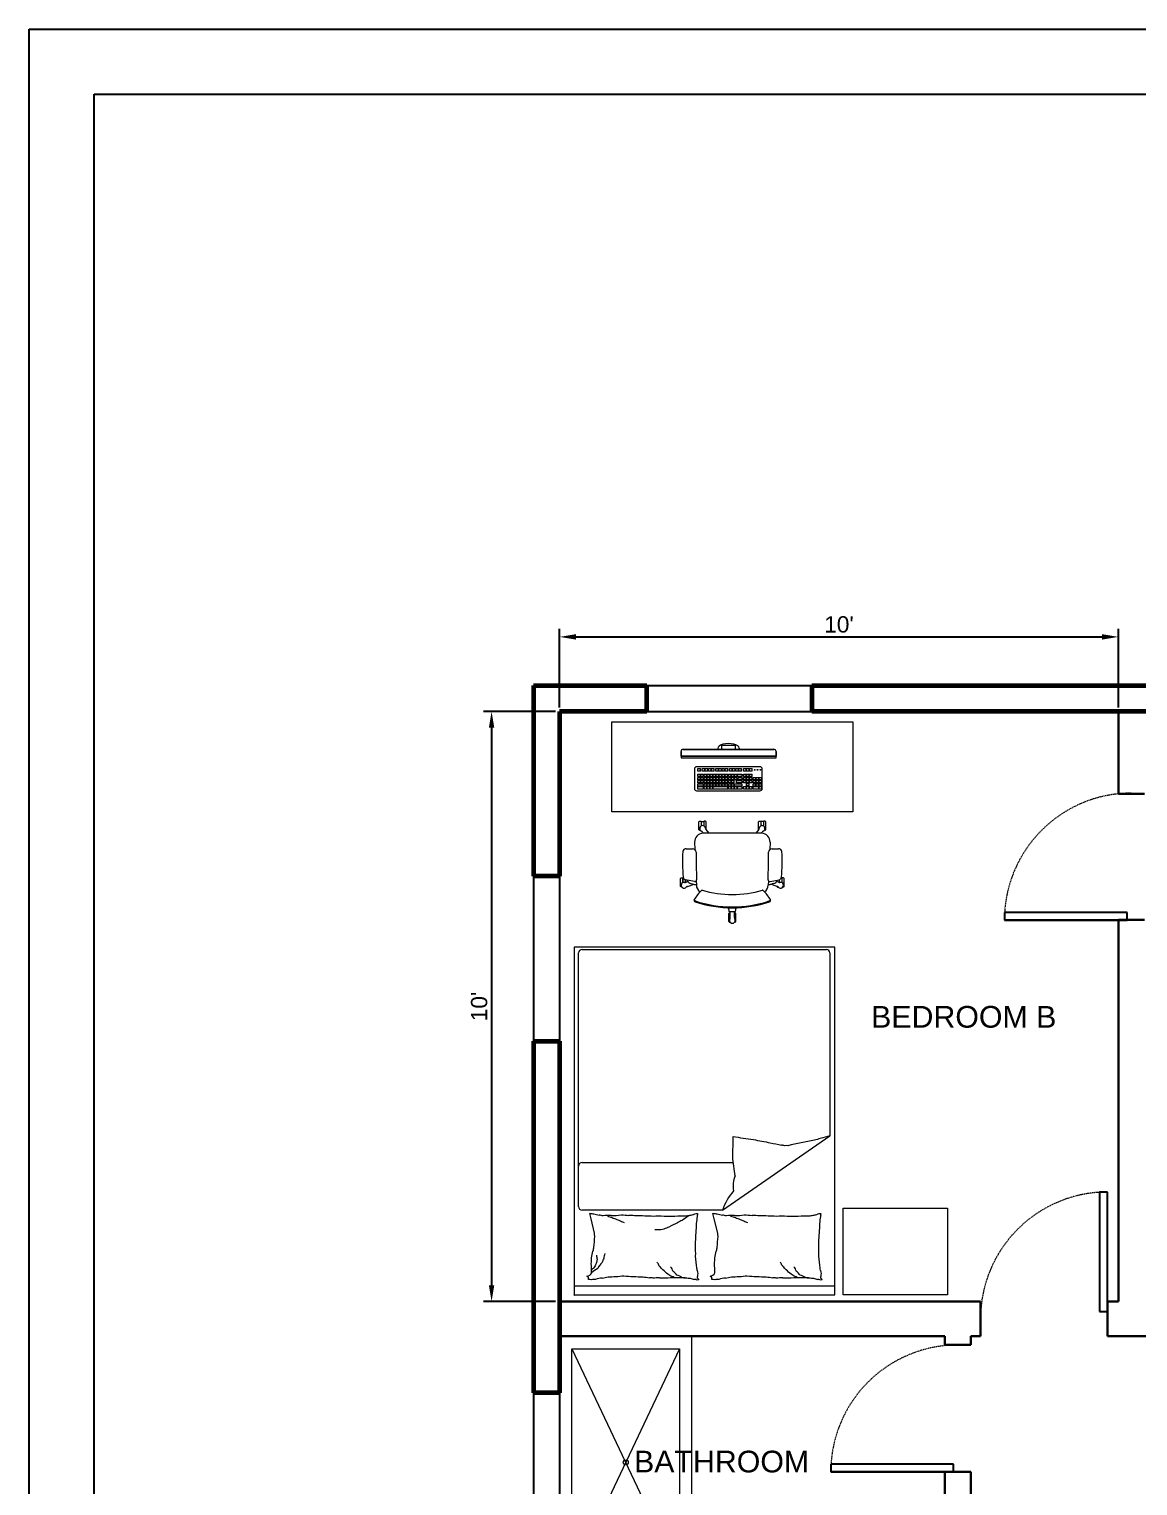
# Model space of a CAD drawing. Header units: millimetres. Extents: x 148 to 2418, y -847 to 707.
# Drawn here: x 922.3 to 1177.7, y 371.4 to 707.1 of the extents above; entities that cross this region are included whole.
import ezdxf

# ---------------------------------------------------------------- set-up
doc = ezdxf.new("R2010")
doc.units = ezdxf.units.MM
doc.linetypes.add('ACAD_ISO03W100', pattern=[30, 12, -18])
for name, color, linetype in [('A-DETL-FINE', 250, 'Continuous'), ('A-DETL-LITE', 250, 'Continuous'), ('A-DIMS-CRIT', 250, 'Continuous'), ('A-ROOM-NAME', 250, 'Continuous'), ('A-WALL-EXTR-HEVY', 250, 'Continuous'), ('A-WALL-INTR-MEDM', 250, 'Continuous'), ('Title Blocks', 250, 'Continuous')]:
    doc.layers.add(name, color=color, linetype=linetype)
doc.styles.add('DIM_FONT', font='SIMPLEX.shx', dxfattribs={"width": 0.8})
doc.styles.get("Standard").update_dxf_attribs({"font": 'Arial.ttf'})
doc.dimstyles.new('ISO-25', dxfattribs={"dimtxt": 2.5, "dimasz": 2.5, "dimexe": 1.25, "dimexo": 0.625, "dimtad": 1, "dimtxsty": 'Standard', "dimcen": 2.5, "dimadec": 0, "dimazin": 0, "dimtfac": 1, "dimtmove": 0, "dimatfit": 3, "dimfxl": 1, "dimarcsym": 0})

# ---------------------------------------------------------------- blocks, each defined once
blk = doc.blocks.new('*D14')
at = {"layer": 'A-DIMS-CRIT', "color": 0, "lineweight": -2, "transparency": 16777216}
for p, q in [((1043.55, 549.89), (1026.94, 549.89)), ((1028.82, 546.14), (1028.82, 417.64)), ((1043.55, 413.89), (1026.94, 413.89))]:
    blk.add_line(p, q, dxfattribs=at)
at = {"layer": 'A-DIMS-CRIT', "color": 0, "transparency": 16777216}
for points in [[(1028.19, 546.14), (1029.44, 546.14), (1028.82, 549.89)], [(1028.19, 417.64), (1029.44, 417.64), (1028.82, 413.89)]]:
    blk.add_solid(points, dxfattribs=at)
at = {"layer": 'Defpoints', "color": 0, "transparency": 16777216}
for p in [(1044.48, 549.89), (1028.82, 413.89), (1044.48, 413.89)]:
    blk.add_point(p, dxfattribs=at)
at = {"layer": 'A-DIMS-CRIT', "color": 0, "transparency": 16777216, "insert": (1025.97, 481.89), "char_height": 3.75, "attachment_point": 5, "rotation": 90}
blk.add_mtext("10'", dxfattribs=at)
blk = doc.blocks.new('*D15')
at = {"layer": 'A-DIMS-CRIT', "color": 0, "lineweight": -2, "transparency": 16777216}
for p, q in [((1044.48, 550.82), (1044.48, 568.94)), ((1173.24, 550.82), (1173.24, 568.94)), ((1048.23, 567.06), (1169.49, 567.06))]:
    blk.add_line(p, q, dxfattribs=at)
at = {"layer": 'A-DIMS-CRIT', "color": 0, "transparency": 16777216}
for points in [[(1048.23, 567.69), (1048.23, 566.44), (1044.48, 567.06)], [(1169.49, 567.69), (1169.49, 566.44), (1173.24, 567.06)]]:
    blk.add_solid(points, dxfattribs=at)
at = {"layer": 'Defpoints', "color": 0, "transparency": 16777216}
for p in [(1173.24, 567.06), (1044.48, 549.89), (1173.24, 549.89)]:
    blk.add_point(p, dxfattribs=at)
at = {"layer": 'A-DIMS-CRIT', "color": 0, "transparency": 16777216, "insert": (1108.86, 569.92), "char_height": 3.75, "attachment_point": 5, "rotation": 359.9999}
blk.add_mtext("10'", dxfattribs=at)

msp = doc.modelspace()

# ---------------------------------------------------------------- linework, layer by layer
at = {"layer": 'A-DETL-FINE', "lineweight": 9}
for p, q in [((1038.509, 555.86), (1330.281, 555.86)), ((1056.518, 526.737), (1056.518, 547.499)), ((1056.518, 547.499), (1112.042, 547.499)), ((1112.042, 547.499), (1112.042, 526.737)), ((1072.463, 539.589), (1072.463, 540.63)), ((1072.463, 540.63), (1072.463, 539.589)), ((1072.984, 541.15), (1093.836, 541.15)), ((1093.836, 541.15), (1072.984, 541.15)), ((1080.959, 541.434), (1080.959, 541.15)), ((1081.898, 541.15), (1081.898, 542.093)), ((1081.898, 542.093), (1084.922, 542.093)), ((1084.922, 541.15), (1081.898, 541.15)), ((1084.922, 542.093), (1084.922, 541.15)), ((1085.869, 541.452), (1085.869, 541.15)), ((1094.357, 540.63), (1094.357, 539.589)), ((1094.357, 539.589), (1094.357, 540.63)), ((1072.463, 539.589), (1094.357, 539.589)), ((1094.357, 539.589), (1072.463, 539.589)), ((1072.463, 539.589), (1072.463, 539.22)), ((1072.463, 539.22), (1094.357, 539.22)), ((1090.647, 537.15), (1076.072, 537.15)), ((1094.357, 539.22), (1094.357, 539.589)), ((1075.551, 536.629), (1075.551, 532.118)), ((1076.362, 536.148), (1076.362, 536.697)), ((1076.362, 536.697), (1076.974, 536.697)), ((1076.974, 536.148), (1076.362, 536.148)), ((1076.362, 534.877), (1076.362, 535.426)), ((1076.362, 535.426), (1076.974, 535.426)), ((1076.974, 534.877), (1076.362, 534.877)), ((1076.362, 534.123), (1076.362, 534.672)), ((1076.362, 534.672), (1076.974, 534.672)), ((1076.974, 534.123), (1076.362, 534.123)), ((1076.362, 533.398), (1076.362, 533.947)), ((1076.362, 533.947), (1076.974, 533.947)), ((1076.974, 536.148), (1076.974, 536.697)), ((1076.974, 534.877), (1076.974, 535.426)), ((1076.974, 534.123), (1076.974, 534.672)), ((1076.974, 533.398), (1076.974, 533.947)), ((1077.064, 534.877), (1077.064, 535.426)), ((1077.064, 534.877), (1077.064, 535.426)), ((1077.064, 535.426), (1077.676, 535.426)), ((1077.676, 534.877), (1077.064, 534.877)), ((1077.064, 534.123), (1077.064, 534.672)), ((1077.064, 534.123), (1077.064, 534.672)), ((1077.064, 534.672), (1077.676, 534.672)), ((1077.676, 534.123), (1077.064, 534.123)), ((1077.064, 533.398), (1077.064, 533.947)), ((1077.064, 533.398), (1077.064, 533.947)), ((1077.064, 533.947), (1077.676, 533.947)), ((1077.364, 536.148), (1077.364, 536.697)), ((1077.364, 536.148), (1077.364, 536.697)), ((1077.364, 536.697), (1077.976, 536.697)), ((1077.976, 536.148), (1077.364, 536.148)), ((1077.676, 534.877), (1077.676, 535.426)), ((1077.676, 534.123), (1077.676, 534.672)), ((1077.676, 533.398), (1077.676, 533.947)), ((1077.765, 534.877), (1077.765, 535.426)), ((1077.765, 534.877), (1077.765, 535.426)), ((1077.765, 535.426), (1078.377, 535.426)), ((1078.377, 534.877), (1077.765, 534.877)), ((1077.765, 534.123), (1077.765, 534.672)), ((1077.765, 534.123), (1077.765, 534.672)), ((1077.765, 534.672), (1078.377, 534.672)), ((1078.377, 534.123), (1077.765, 534.123)), ((1077.765, 533.398), (1077.765, 533.947)), ((1077.765, 533.398), (1077.765, 533.947)), ((1077.765, 533.947), (1078.377, 533.947)), ((1077.976, 536.148), (1077.976, 536.697)), ((1078.065, 536.148), (1078.065, 536.697)), ((1078.065, 536.148), (1078.065, 536.697)), ((1078.065, 536.697), (1078.677, 536.697)), ((1078.677, 536.148), (1078.065, 536.148)), ((1078.377, 534.877), (1078.377, 535.426)), ((1078.377, 534.123), (1078.377, 534.672)), ((1078.377, 533.398), (1078.377, 533.947)), ((1078.466, 534.877), (1078.466, 535.426)), ((1078.466, 534.877), (1078.466, 535.426)), ((1078.466, 535.426), (1079.078, 535.426)), ((1079.078, 534.877), (1078.466, 534.877)), ((1078.466, 534.123), (1078.466, 534.672)), ((1078.466, 534.123), (1078.466, 534.672)), ((1078.466, 534.672), (1079.078, 534.672)), ((1079.078, 534.123), (1078.466, 534.123)), ((1078.466, 533.398), (1078.466, 533.947)), ((1078.466, 533.398), (1078.466, 533.947)), ((1078.466, 533.947), (1079.078, 533.947)), ((1078.677, 536.148), (1078.677, 536.697)), ((1078.766, 536.148), (1078.766, 536.697)), ((1078.766, 536.148), (1078.766, 536.697)), ((1078.766, 536.697), (1079.378, 536.697)), ((1079.378, 536.148), (1078.766, 536.148)), ((1079.078, 534.877), (1079.078, 535.426)), ((1079.078, 534.123), (1079.078, 534.672)), ((1079.078, 533.398), (1079.078, 533.947)), ((1079.168, 534.877), (1079.168, 535.426)), ((1079.168, 534.877), (1079.168, 535.426)), ((1079.168, 535.426), (1079.779, 535.426)), ((1079.779, 534.877), (1079.168, 534.877)), ((1079.168, 534.123), (1079.168, 534.672)), ((1079.168, 534.123), (1079.168, 534.672)), ((1079.168, 534.672), (1079.779, 534.672)), ((1079.779, 534.123), (1079.168, 534.123)), ((1079.168, 533.398), (1079.168, 533.947)), ((1079.168, 533.398), (1079.168, 533.947)), ((1079.168, 533.947), (1079.779, 533.947)), ((1079.378, 536.148), (1079.378, 536.697)), ((1079.468, 536.148), (1079.468, 536.697)), ((1079.468, 536.148), (1079.468, 536.697)), ((1079.468, 536.697), (1080.08, 536.697)), ((1080.08, 536.148), (1079.468, 536.148)), ((1079.779, 534.877), (1079.779, 535.426)), ((1079.779, 534.123), (1079.779, 534.672)), ((1079.779, 533.398), (1079.779, 533.947)), ((1079.869, 534.877), (1079.869, 535.426)), ((1079.869, 534.877), (1079.869, 535.426)), ((1079.869, 535.426), (1080.481, 535.426)), ((1080.481, 534.877), (1079.869, 534.877)), ((1079.869, 534.123), (1079.869, 534.672)), ((1079.869, 534.123), (1079.869, 534.672)), ((1079.869, 534.672), (1080.481, 534.672)), ((1080.481, 534.123), (1079.869, 534.123)), ((1079.869, 533.398), (1079.869, 533.947)), ((1079.869, 533.398), (1079.869, 533.947)), ((1079.869, 533.947), (1080.481, 533.947)), ((1080.08, 536.148), (1080.08, 536.697)), ((1080.481, 534.877), (1080.481, 535.426)), ((1080.481, 534.123), (1080.481, 534.672)), ((1080.481, 533.398), (1080.481, 533.947)), ((1080.508, 536.148), (1080.508, 536.697)), ((1080.508, 536.148), (1080.508, 536.697)), ((1080.508, 536.697), (1081.12, 536.697)), ((1081.12, 536.148), (1080.508, 536.148)), ((1080.57, 534.877), (1080.57, 535.426)), ((1080.57, 534.877), (1080.57, 535.426)), ((1080.57, 535.426), (1081.182, 535.426)), ((1081.182, 534.877), (1080.57, 534.877)), ((1080.57, 534.123), (1080.57, 534.672)), ((1080.57, 534.123), (1080.57, 534.672)), ((1080.57, 534.672), (1081.182, 534.672)), ((1081.182, 534.123), (1080.57, 534.123)), ((1080.57, 533.398), (1080.57, 533.947)), ((1080.57, 533.398), (1080.57, 533.947)), ((1080.57, 533.947), (1081.182, 533.947)), ((1081.12, 536.148), (1081.12, 536.697)), ((1081.182, 534.877), (1081.182, 535.426)), ((1081.182, 534.123), (1081.182, 534.672)), ((1081.182, 533.398), (1081.182, 533.947)), ((1081.209, 536.148), (1081.209, 536.697)), ((1081.209, 536.148), (1081.209, 536.697)), ((1081.209, 536.697), (1081.821, 536.697)), ((1081.821, 536.148), (1081.209, 536.148)), ((1081.271, 534.877), (1081.271, 535.426)), ((1081.271, 534.877), (1081.271, 535.426)), ((1081.271, 535.426), (1081.883, 535.426)), ((1081.883, 534.877), (1081.271, 534.877)), ((1081.271, 534.123), (1081.271, 534.672)), ((1081.271, 534.123), (1081.271, 534.672)), ((1081.271, 534.672), (1081.883, 534.672)), ((1081.883, 534.123), (1081.271, 534.123)), ((1081.271, 533.398), (1081.271, 533.947)), ((1081.271, 533.398), (1081.271, 533.947)), ((1081.271, 533.947), (1081.883, 533.947)), ((1081.821, 536.148), (1081.821, 536.697)), ((1081.883, 534.877), (1081.883, 535.426)), ((1081.883, 534.123), (1081.883, 534.672)), ((1081.883, 533.398), (1081.883, 533.947)), ((1081.91, 536.148), (1081.91, 536.697)), ((1081.91, 536.148), (1081.91, 536.697)), ((1081.91, 536.697), (1082.522, 536.697)), ((1082.522, 536.148), (1081.91, 536.148)), ((1081.973, 534.877), (1081.973, 535.426)), ((1081.973, 534.877), (1081.973, 535.426)), ((1081.973, 535.426), (1082.585, 535.426)), ((1082.585, 534.877), (1081.973, 534.877)), ((1081.973, 534.123), (1081.973, 534.672)), ((1081.973, 534.123), (1081.973, 534.672)), ((1081.973, 534.672), (1082.585, 534.672)), ((1082.585, 534.123), (1081.973, 534.123)), ((1081.973, 533.398), (1081.973, 533.947)), ((1081.973, 533.398), (1081.973, 533.947)), ((1081.973, 533.947), (1082.585, 533.947)), ((1082.522, 536.148), (1082.522, 536.697)), ((1082.585, 534.877), (1082.585, 535.426)), ((1082.585, 534.123), (1082.585, 534.672)), ((1082.585, 533.398), (1082.585, 533.947)), ((1082.612, 536.148), (1082.612, 536.697)), ((1082.612, 536.148), (1082.612, 536.697)), ((1082.612, 536.697), (1083.224, 536.697)), ((1083.224, 536.148), (1082.612, 536.148)), ((1082.674, 534.877), (1082.674, 535.426)), ((1082.674, 534.877), (1082.674, 535.426)), ((1082.674, 535.426), (1083.286, 535.426)), ((1083.286, 534.877), (1082.674, 534.877)), ((1082.674, 534.123), (1082.674, 534.672)), ((1082.674, 534.123), (1082.674, 534.672)), ((1082.674, 534.672), (1083.286, 534.672)), ((1083.286, 534.123), (1082.674, 534.123)), ((1082.674, 533.398), (1082.674, 533.947)), ((1082.674, 533.398), (1082.674, 533.947)), ((1082.674, 533.947), (1083.286, 533.947)), ((1083.224, 536.148), (1083.224, 536.697)), ((1083.286, 534.877), (1083.286, 535.426)), ((1083.286, 534.123), (1083.286, 534.672)), ((1083.286, 533.398), (1083.286, 533.947)), ((1083.375, 534.877), (1083.375, 535.426)), ((1083.375, 534.877), (1083.375, 535.426)), ((1083.375, 535.426), (1083.987, 535.426)), ((1083.987, 534.877), (1083.375, 534.877)), ((1083.375, 534.123), (1083.375, 534.672)), ((1083.375, 534.123), (1083.375, 534.672)), ((1083.375, 534.672), (1083.987, 534.672)), ((1083.987, 534.123), (1083.375, 534.123)), ((1083.375, 533.398), (1083.375, 533.947)), ((1083.375, 533.398), (1083.375, 533.947)), ((1083.375, 533.947), (1083.987, 533.947)), ((1083.665, 536.147), (1083.665, 536.696)), ((1083.665, 536.147), (1083.665, 536.696)), ((1083.665, 536.696), (1084.277, 536.696)), ((1084.277, 536.147), (1083.665, 536.147)), ((1083.987, 534.877), (1083.987, 535.426)), ((1083.987, 534.123), (1083.987, 534.672)), ((1083.987, 533.398), (1083.987, 533.947)), ((1084.077, 534.877), (1084.077, 535.426)), ((1084.077, 534.877), (1084.077, 535.426)), ((1084.077, 535.426), (1084.689, 535.426)), ((1084.689, 534.877), (1084.077, 534.877)), ((1084.077, 534.123), (1084.077, 534.672)), ((1084.077, 534.123), (1084.077, 534.672)), ((1084.077, 534.672), (1084.689, 534.672)), ((1084.689, 534.123), (1084.077, 534.123)), ((1084.077, 533.398), (1084.077, 533.947)), ((1084.077, 533.398), (1084.077, 533.947)), ((1084.077, 533.947), (1084.689, 533.947)), ((1084.277, 536.147), (1084.277, 536.696)), ((1084.366, 536.147), (1084.366, 536.696)), ((1084.366, 536.147), (1084.366, 536.696)), ((1084.366, 536.696), (1084.978, 536.696)), ((1084.978, 536.147), (1084.366, 536.147)), ((1084.689, 534.877), (1084.689, 535.426)), ((1084.689, 534.123), (1084.689, 534.672)), ((1084.689, 533.398), (1084.689, 533.947)), ((1084.778, 534.877), (1084.778, 535.426)), ((1084.778, 534.877), (1084.778, 535.426)), ((1084.778, 535.426), (1085.39, 535.426)), ((1085.39, 534.877), (1084.778, 534.877)), ((1084.778, 534.123), (1084.778, 534.672)), ((1084.778, 534.123), (1084.778, 534.672)), ((1084.778, 534.672), (1085.39, 534.672)), ((1085.39, 534.123), (1084.778, 534.123)), ((1084.978, 536.147), (1084.978, 536.696)), ((1085.067, 536.148), (1085.067, 536.697)), ((1085.067, 536.148), (1085.067, 536.697)), ((1085.067, 536.697), (1085.679, 536.697)), ((1085.679, 536.148), (1085.067, 536.148)), ((1085.217, 533.942), (1086.509, 533.942)), ((1085.217, 533.393), (1085.217, 533.942)), ((1085.39, 534.877), (1085.39, 535.426)), ((1085.39, 534.123), (1085.39, 534.672)), ((1085.491, 535.421), (1086.509, 535.421)), ((1085.491, 534.872), (1085.491, 535.421)), ((1086.509, 534.872), (1085.491, 534.872)), ((1085.61, 534.667), (1086.509, 534.667)), ((1085.61, 534.118), (1085.61, 534.667)), ((1086.509, 534.118), (1085.61, 534.118)), ((1085.679, 536.148), (1085.679, 536.697)), ((1085.769, 536.148), (1085.769, 536.697)), ((1085.769, 536.148), (1085.769, 536.697)), ((1085.769, 536.697), (1086.381, 536.697)), ((1086.381, 536.148), (1085.769, 536.148)), ((1086.381, 536.148), (1086.381, 536.697)), ((1086.509, 535.421), (1086.509, 534.872)), ((1086.509, 534.667), (1086.509, 534.118)), ((1086.509, 533.942), (1086.509, 533.393)), ((1086.838, 536.153), (1086.838, 536.702)), ((1086.838, 536.153), (1086.838, 536.702)), ((1086.838, 536.702), (1087.45, 536.702)), ((1087.45, 536.153), (1086.838, 536.153)), ((1086.838, 534.877), (1086.838, 535.426)), ((1086.838, 534.877), (1086.838, 535.426)), ((1086.838, 535.426), (1087.45, 535.426)), ((1087.45, 534.877), (1086.838, 534.877)), ((1086.838, 534.123), (1086.838, 534.672)), ((1086.838, 534.123), (1086.838, 534.672)), ((1086.838, 534.672), (1087.45, 534.672)), ((1087.45, 534.123), (1086.838, 534.123)), ((1086.838, 533.398), (1086.838, 533.947)), ((1086.838, 533.398), (1086.838, 533.947)), ((1086.838, 533.947), (1087.45, 533.947)), ((1087.45, 536.153), (1087.45, 536.702)), ((1087.45, 534.877), (1087.45, 535.426)), ((1087.45, 534.123), (1087.45, 534.672)), ((1087.45, 533.398), (1087.45, 533.947)), ((1087.54, 536.153), (1087.54, 536.702)), ((1087.54, 536.153), (1087.54, 536.702)), ((1087.54, 536.702), (1088.152, 536.702)), ((1088.152, 536.153), (1087.54, 536.153)), ((1087.54, 534.877), (1087.54, 535.426)), ((1087.54, 534.877), (1087.54, 535.426)), ((1087.54, 535.426), (1088.152, 535.426)), ((1088.152, 534.877), (1087.54, 534.877)), ((1087.54, 534.123), (1087.54, 534.672)), ((1087.54, 534.123), (1087.54, 534.672)), ((1087.54, 534.672), (1088.152, 534.672)), ((1088.152, 534.123), (1087.54, 534.123)), ((1087.54, 533.398), (1087.54, 533.947)), ((1087.54, 533.398), (1087.54, 533.947)), ((1087.54, 533.947), (1088.152, 533.947)), ((1088.152, 536.153), (1088.152, 536.702)), ((1088.152, 534.877), (1088.152, 535.426)), ((1088.152, 534.123), (1088.152, 534.672)), ((1088.152, 533.398), (1088.152, 533.947)), ((1088.241, 536.153), (1088.241, 536.702)), ((1088.241, 536.153), (1088.241, 536.702)), ((1088.241, 536.702), (1088.853, 536.702)), ((1088.853, 536.153), (1088.241, 536.153)), ((1088.241, 534.877), (1088.241, 535.426)), ((1088.241, 534.877), (1088.241, 535.426)), ((1088.241, 535.426), (1088.853, 535.426)), ((1088.853, 534.877), (1088.241, 534.877)), ((1088.241, 534.123), (1088.241, 534.672)), ((1088.241, 534.123), (1088.241, 534.672)), ((1088.241, 534.672), (1088.853, 534.672)), ((1088.853, 534.123), (1088.241, 534.123)), ((1088.241, 533.398), (1088.241, 533.947)), ((1088.241, 533.398), (1088.241, 533.947)), ((1088.241, 533.947), (1088.853, 533.947)), ((1088.853, 536.153), (1088.853, 536.702)), ((1088.853, 534.877), (1088.853, 535.426)), ((1088.853, 534.123), (1088.853, 534.672)), ((1088.853, 533.398), (1088.853, 533.947)), ((1089.099, 534.123), (1089.099, 534.672)), ((1089.099, 534.672), (1089.711, 534.672)), ((1089.711, 534.123), (1089.099, 534.123)), ((1089.099, 533.398), (1089.099, 533.947)), ((1089.099, 533.947), (1089.711, 533.947)), ((1089.711, 534.123), (1089.711, 534.672)), ((1089.711, 533.398), (1089.711, 533.947)), ((1089.8, 534.123), (1089.8, 534.672)), ((1089.8, 534.672), (1090.412, 534.672)), ((1090.412, 534.123), (1089.8, 534.123)), ((1089.8, 533.398), (1089.8, 533.947)), ((1089.8, 533.947), (1090.412, 533.947)), ((1090.412, 534.123), (1090.412, 534.672)), ((1090.412, 533.398), (1090.412, 533.947)), ((1090.5, 534.123), (1090.5, 534.672)), ((1090.5, 534.672), (1091.112, 534.672)), ((1091.112, 534.123), (1090.5, 534.123)), ((1090.5, 533.398), (1090.5, 533.947)), ((1090.5, 533.947), (1091.112, 533.947)), ((1091.112, 534.123), (1091.112, 534.672)), ((1091.112, 533.398), (1091.112, 533.947)), ((1091.167, 532.118), (1091.167, 536.629)), ((1076.072, 531.598), (1090.647, 531.598)), ((1076.974, 533.398), (1076.362, 533.398)), ((1076.362, 532.659), (1076.362, 533.207)), ((1076.362, 533.207), (1077.676, 533.207)), ((1077.676, 532.659), (1076.362, 532.659)), ((1076.362, 532.001), (1076.362, 532.55)), ((1076.362, 532.55), (1077.676, 532.55)), ((1077.676, 532.001), (1076.362, 532.001)), ((1077.676, 533.398), (1077.064, 533.398)), ((1077.064, 533.207), (1077.676, 533.207)), ((1077.676, 532.659), (1077.064, 532.659)), ((1077.064, 532.55), (1077.676, 532.55)), ((1077.676, 532.001), (1077.064, 532.001)), ((1077.676, 532.659), (1077.676, 533.207)), ((1077.676, 532.001), (1077.676, 532.55)), ((1078.377, 533.398), (1077.765, 533.398)), ((1077.765, 532.659), (1077.765, 533.207)), ((1077.765, 532.659), (1077.765, 533.207)), ((1077.765, 533.207), (1078.377, 533.207)), ((1078.377, 532.659), (1077.765, 532.659)), ((1077.765, 532.001), (1077.765, 532.55)), ((1077.765, 532.001), (1077.765, 532.55)), ((1077.765, 532.55), (1078.377, 532.55)), ((1078.377, 532.001), (1077.765, 532.001)), ((1078.377, 532.659), (1078.377, 533.207)), ((1078.377, 532.001), (1078.377, 532.55)), ((1079.078, 533.398), (1078.466, 533.398)), ((1078.466, 532.659), (1078.466, 533.207)), ((1078.466, 532.659), (1078.466, 533.207)), ((1078.466, 533.207), (1079.078, 533.207)), ((1079.078, 532.659), (1078.466, 532.659)), ((1078.466, 532.001), (1078.466, 532.55)), ((1078.466, 532.001), (1078.466, 532.55)), ((1078.466, 532.55), (1079.078, 532.55)), ((1079.078, 532.001), (1078.466, 532.001)), ((1079.078, 532.659), (1079.078, 533.207)), ((1079.078, 532.001), (1079.078, 532.55)), ((1079.779, 533.398), (1079.168, 533.398)), ((1079.168, 532.659), (1079.168, 533.207)), ((1079.168, 532.659), (1079.168, 533.207)), ((1079.168, 533.207), (1079.779, 533.207)), ((1079.779, 532.659), (1079.168, 532.659)), ((1079.168, 532.001), (1079.168, 532.55)), ((1079.168, 532.001), (1079.168, 532.55)), ((1079.168, 532.55), (1079.779, 532.55)), ((1079.779, 532.001), (1079.168, 532.001)), ((1079.779, 532.659), (1079.779, 533.207)), ((1079.779, 532.001), (1079.779, 532.55)), ((1080.481, 533.398), (1079.869, 533.398)), ((1079.869, 532.659), (1079.869, 533.207)), ((1079.869, 532.659), (1079.869, 533.207)), ((1079.869, 533.207), (1080.481, 533.207)), ((1080.481, 532.659), (1079.869, 532.659)), ((1079.869, 532.001), (1079.869, 532.55)), ((1079.869, 532.001), (1079.869, 532.55)), ((1079.869, 532.55), (1080.481, 532.55)), ((1079.869, 532.55), (1083.286, 532.55)), ((1080.481, 532.001), (1079.869, 532.001)), ((1083.286, 532.001), (1079.869, 532.001)), ((1080.481, 532.659), (1080.481, 533.207)), ((1081.182, 533.398), (1080.57, 533.398)), ((1080.57, 532.659), (1080.57, 533.207)), ((1080.57, 532.659), (1080.57, 533.207)), ((1080.57, 533.207), (1081.182, 533.207)), ((1081.182, 532.659), (1080.57, 532.659)), ((1080.57, 532.55), (1081.182, 532.55)), ((1081.182, 532.001), (1080.57, 532.001)), ((1081.182, 532.659), (1081.182, 533.207)), ((1081.883, 533.398), (1081.271, 533.398)), ((1081.271, 532.659), (1081.271, 533.207)), ((1081.271, 532.659), (1081.271, 533.207)), ((1081.271, 533.207), (1081.883, 533.207)), ((1081.883, 532.659), (1081.271, 532.659)), ((1081.271, 532.55), (1081.883, 532.55)), ((1081.883, 532.001), (1081.271, 532.001)), ((1081.883, 532.659), (1081.883, 533.207)), ((1082.585, 533.398), (1081.973, 533.398)), ((1081.973, 532.659), (1081.973, 533.207)), ((1081.973, 532.659), (1081.973, 533.207)), ((1081.973, 533.207), (1082.585, 533.207)), ((1082.585, 532.659), (1081.973, 532.659)), ((1081.973, 532.55), (1082.585, 532.55)), ((1082.585, 532.001), (1081.973, 532.001)), ((1082.585, 532.659), (1082.585, 533.207)), ((1083.286, 533.398), (1082.674, 533.398)), ((1082.674, 532.659), (1082.674, 533.207)), ((1082.674, 532.659), (1082.674, 533.207)), ((1082.674, 533.207), (1083.286, 533.207)), ((1083.286, 532.659), (1082.674, 532.659)), ((1083.286, 532.659), (1083.286, 533.207)), ((1083.286, 532.001), (1083.286, 532.55)), ((1083.987, 533.398), (1083.375, 533.398)), ((1083.375, 532.659), (1083.375, 533.207)), ((1083.375, 532.659), (1083.375, 533.207)), ((1083.375, 533.207), (1083.987, 533.207)), ((1083.987, 532.659), (1083.375, 532.659)), ((1083.375, 532.001), (1083.375, 532.55)), ((1083.375, 532.001), (1083.375, 532.55)), ((1083.375, 532.55), (1083.987, 532.55)), ((1083.987, 532.001), (1083.375, 532.001)), ((1083.987, 532.659), (1083.987, 533.207)), ((1083.987, 532.001), (1083.987, 532.55)), ((1084.689, 533.398), (1084.077, 533.398)), ((1084.077, 532.659), (1084.077, 533.207)), ((1084.077, 532.659), (1084.077, 533.207)), ((1084.077, 533.207), (1084.689, 533.207)), ((1084.689, 532.659), (1084.077, 532.659)), ((1084.077, 532.001), (1084.077, 532.55)), ((1084.077, 532.001), (1084.077, 532.55)), ((1084.077, 532.55), (1084.689, 532.55)), ((1084.689, 532.001), (1084.077, 532.001)), ((1084.689, 532.659), (1084.689, 533.207)), ((1084.689, 532.001), (1084.689, 532.55)), ((1084.778, 532.659), (1084.778, 533.202)), ((1084.778, 533.202), (1086.509, 533.202)), ((1086.509, 532.659), (1084.778, 532.659)), ((1084.778, 532.001), (1084.778, 532.55)), ((1084.778, 532.001), (1084.778, 532.55)), ((1084.778, 532.55), (1085.39, 532.55)), ((1084.778, 532.001), (1084.778, 532.545)), ((1085.39, 532.001), (1084.778, 532.001)), ((1085.39, 532.001), (1084.778, 532.001)), ((1086.509, 533.393), (1085.217, 533.393)), ((1085.39, 532.001), (1085.39, 532.55)), ((1085.481, 532.55), (1086.509, 532.55)), ((1085.481, 532.001), (1085.481, 532.55)), ((1086.509, 532.001), (1085.481, 532.001)), ((1086.509, 533.202), (1086.509, 532.659)), ((1086.509, 532.545), (1086.509, 532.001)), ((1087.45, 533.398), (1086.838, 533.398)), ((1086.838, 532.004), (1086.838, 532.553)), ((1086.838, 532.004), (1086.838, 532.553)), ((1086.838, 532.553), (1087.45, 532.553)), ((1087.45, 532.004), (1086.838, 532.004)), ((1087.45, 532.004), (1087.45, 532.553)), ((1088.152, 533.398), (1087.54, 533.398)), ((1087.54, 532.729), (1087.54, 533.278)), ((1087.54, 532.729), (1087.54, 533.278)), ((1087.54, 533.278), (1088.152, 533.278)), ((1088.152, 532.729), (1087.54, 532.729)), ((1087.54, 532.002), (1087.54, 532.551)), ((1087.54, 532.002), (1087.54, 532.551)), ((1087.54, 532.551), (1088.152, 532.551)), ((1088.152, 532.002), (1087.54, 532.002)), ((1088.152, 532.729), (1088.152, 533.278)), ((1088.152, 532.002), (1088.152, 532.551)), ((1088.853, 533.398), (1088.241, 533.398)), ((1088.241, 532.004), (1088.241, 532.553)), ((1088.241, 532.004), (1088.241, 532.553)), ((1088.241, 532.553), (1088.853, 532.553)), ((1088.853, 532.004), (1088.241, 532.004)), ((1088.853, 532.004), (1088.853, 532.553)), ((1089.711, 533.398), (1089.099, 533.398)), ((1089.099, 532.659), (1089.099, 533.207)), ((1089.099, 533.207), (1089.711, 533.207)), ((1089.711, 532.659), (1089.099, 532.659)), ((1089.099, 532.004), (1089.099, 532.553)), ((1089.099, 532.553), (1089.711, 532.553)), ((1089.099, 532.553), (1090.412, 532.553)), ((1089.711, 532.004), (1089.099, 532.004)), ((1090.412, 532.004), (1089.099, 532.004)), ((1089.711, 532.659), (1089.711, 533.207)), ((1090.412, 533.398), (1089.8, 533.398)), ((1089.8, 532.659), (1089.8, 533.207)), ((1089.8, 533.207), (1090.412, 533.207)), ((1090.412, 532.659), (1089.8, 532.659)), ((1090.412, 532.659), (1090.412, 533.207)), ((1090.412, 532.004), (1090.412, 532.553)), ((1091.112, 533.398), (1090.5, 533.398)), ((1090.5, 532.659), (1090.5, 533.207)), ((1090.5, 533.207), (1091.112, 533.207)), ((1091.112, 532.659), (1090.5, 532.659)), ((1090.5, 532.004), (1090.5, 532.553)), ((1090.5, 532.553), (1091.112, 532.553)), ((1091.112, 532.004), (1090.5, 532.004)), ((1091.112, 532.659), (1091.112, 533.207)), ((1091.112, 532.004), (1091.112, 532.553)), ((1112.042, 526.737), (1056.518, 526.737)), ((1075.551, 510.675), (1073.526, 511.084)), ((1093.024, 510.673), (1095.049, 511.081)), ((1083.39, 504.648), (1083.522, 503.747)), ((1083.522, 503.747), (1085.051, 503.747)), ((1085.051, 503.747), (1085.183, 504.648)), ((1047.835, 495.528), (1047.835, 415.424)), ((1107.912, 495.528), (1047.835, 495.528)), ((1048.869, 435.791), (1048.869, 494.239)), ((1049.67, 495.04), (1105.973, 495.04)), ((1106.774, 494.239), (1106.774, 452.109)), ((1107.912, 415.424), (1107.912, 495.528)), ((1082.018, 434.99), (1106.774, 452.109)), ((1084.376, 446.727), (1084.446, 451.94)), ((1084.923, 442.906), (1084.376, 446.727)), ((1049.67, 445.909), (1084.494, 445.909)), ((1082.018, 434.99), (1049.67, 434.99)), ((1051.353, 434.181), (1051.653, 432.979)), ((1079.759, 434.181), (1080.06, 432.979)), ((1109.81, 415.424), (1109.81, 435.45)), ((1109.81, 435.45), (1133.842, 435.45)), ((1133.842, 435.45), (1133.842, 415.424)), ((1051.653, 432.979), (1052.481, 429.672)), ((1080.06, 432.979), (1080.887, 429.672)), ((1047.835, 417.521), (1107.912, 417.521)), ((1047.835, 415.424), (1107.912, 415.424)), ((1133.842, 415.424), (1109.81, 415.424)), ((1074.971, 405.887), (1044.471, 405.887)), ((1044.471, 405.887), (1044.471, 392.887)), ((1047.324, 403.038), (1072.114, 403.038)), ((1047.324, 350.65), (1047.324, 403.038)), ((1047.324, 403.038), (1072.114, 350.65)), ((1072.114, 403.038), (1047.324, 350.65)), ((1072.114, 403.038), (1072.114, 350.65)), ((1074.971, 348.138), (1074.971, 405.887))]:
    msp.add_line(p, q, dxfattribs=at)
at = {"layer": 'A-DETL-FINE', "lineweight": 9, "ltscale": 2}
for p, q in [((1076.598, 524.454), (1076.73, 524.577)), ((1076.598, 522.619), (1076.598, 524.454)), ((1076.73, 524.577), (1077.067, 524.577)), ((1077.067, 524.577), (1077.102, 524.542)), ((1077.102, 524.542), (1077.102, 523.484)), ((1077.137, 524.542), (1077.137, 523.502)), ((1077.137, 524.542), (1077.714, 524.542)), ((1077.714, 524.542), (1077.714, 523.502)), ((1077.785, 524.577), (1077.749, 524.542)), ((1077.749, 524.542), (1077.749, 523.484)), ((1078.122, 524.577), (1077.785, 524.577)), ((1078.254, 524.453), (1078.122, 524.577)), ((1078.253, 522.603), (1078.254, 524.453)), ((1090.325, 524.452), (1090.457, 524.575)), ((1090.325, 522.601), (1090.325, 524.452)), ((1090.457, 524.575), (1090.794, 524.575)), ((1090.794, 524.575), (1090.829, 524.54)), ((1090.829, 524.54), (1090.829, 523.482)), ((1091.441, 524.54), (1090.864, 524.54)), ((1090.864, 524.54), (1090.864, 523.5)), ((1091.441, 524.54), (1091.441, 523.5)), ((1091.477, 524.54), (1091.476, 523.482)), ((1091.512, 524.575), (1091.477, 524.54)), ((1091.849, 524.575), (1091.512, 524.575)), ((1091.981, 524.452), (1091.849, 524.575)), ((1091.98, 522.617), (1091.981, 524.452)), ((1076.73, 522.495), (1076.598, 522.619)), ((1076.73, 522.495), (1076.904, 522.495)), ((1077.414, 522.085), (1077.609, 521.811)), ((1091.079, 521.809), (1077.482, 521.811)), ((1078.209, 522.663), (1078.839, 521.811)), ((1090.369, 522.661), (1089.739, 521.809)), ((1091.164, 522.083), (1090.969, 521.809)), ((1091.849, 522.493), (1091.674, 522.493)), ((1091.849, 522.493), (1091.98, 522.617)), ((1073.664, 518.223), (1075.126, 518.21)), ((1075.597, 519.75), (1075.669, 518.047)), ((1092.981, 519.748), (1092.908, 518.045)), ((1093.451, 518.207), (1094.913, 518.22)), ((1072.34, 511.389), (1072.472, 511.513)), ((1072.34, 509.554), (1072.34, 511.389)), ((1072.472, 511.513), (1072.809, 511.512)), ((1072.809, 511.512), (1072.845, 511.477)), ((1072.845, 511.477), (1072.844, 510.419)), ((1072.88, 511.477), (1072.88, 510.438)), ((1072.88, 511.477), (1073.038, 511.477)), ((1073.457, 511.101), (1073.457, 510.478)), ((1073.492, 511.091), (1073.492, 510.48)), ((1073.64, 510.51), (1074.099, 510.664)), ((1073.996, 510.63), (1073.996, 510.847)), ((1075.973, 510.859), (1076.015, 509.862)), ((1092.602, 510.857), (1092.56, 509.86)), ((1094.934, 510.507), (1094.476, 510.661)), ((1094.579, 510.627), (1094.579, 510.844)), ((1095.083, 511.088), (1095.083, 510.477)), ((1095.118, 511.098), (1095.118, 510.475)), ((1095.695, 511.474), (1095.537, 511.474)), ((1095.695, 511.474), (1095.695, 510.434)), ((1095.766, 511.509), (1095.73, 511.474)), ((1095.73, 511.474), (1095.73, 510.416)), ((1096.103, 511.509), (1095.766, 511.509)), ((1096.235, 511.386), (1096.103, 511.509)), ((1096.234, 509.551), (1096.235, 511.386)), ((1072.472, 509.431), (1072.34, 509.554)), ((1072.472, 509.431), (1072.631, 509.431)), ((1073.864, 509.43), (1073.705, 509.43)), ((1073.864, 509.43), (1073.996, 509.554)), ((1073.944, 509.576), (1075.461, 510.053)), ((1073.996, 509.554), (1073.996, 509.592)), ((1074.746, 510.218), (1075.071, 510.139)), ((1094.63, 509.573), (1093.114, 510.051)), ((1093.829, 510.216), (1093.503, 510.136)), ((1094.579, 509.551), (1094.579, 509.589)), ((1094.711, 509.427), (1094.579, 509.551)), ((1094.711, 509.427), (1094.869, 509.427)), ((1096.102, 509.427), (1095.944, 509.427)), ((1096.102, 509.427), (1096.234, 509.551)), ((1083.803, 502.41), (1083.792, 503.747)), ((1084.786, 502.41), (1084.798, 503.747)), ((1083.467, 503.303), (1083.599, 503.426)), ((1083.467, 501.468), (1083.467, 503.303)), ((1083.599, 501.344), (1083.467, 501.468)), ((1083.599, 503.426), (1083.794, 503.426)), ((1083.599, 501.344), (1083.757, 501.344)), ((1084.991, 503.426), (1084.795, 503.426)), ((1084.991, 501.344), (1084.832, 501.344)), ((1085.123, 503.302), (1084.991, 503.426)), ((1084.991, 501.344), (1085.123, 501.467)), ((1085.123, 501.467), (1085.123, 503.302))]:
    msp.add_line(p, q, dxfattribs=at)
at = {"layer": 'A-DETL-FINE', "lineweight": 9}
for centre, radius in [((1089.424, 536.405), 0.09), ((1090.111, 536.405), 0.09), ((1090.8, 536.405), 0.09), ((1059.719, 376.844), 0.579)]:
    msp.add_circle(centre, radius, dxfattribs=at)
for centre, radius, start, end in [((1072.984, 540.63), 0.521, 90, 180), ((1093.836, 540.63), 0.521, 0, 90), ((1076.072, 536.629), 0.521, 90, 180), ((1090.647, 536.629), 0.521, 0, 90), ((1076.072, 532.118), 0.521, 180, 270), ((1090.647, 532.118), 0.521, 270, 0), ((1049.67, 494.239), 0.801, 90, 180), ((1105.973, 494.239), 0.801, 0, 90), ((1109.421, 601.265), 151.399, 260.50498, 262.308), ((1110.131, 552.737), 103.653, 258.32586, 260.50498), ((1116.025, 548.607), 100.762, 256.8096, 258.32586), ((1094.59, 442.224), 7.776, 76.8096, 82.26962), ((1096.798, 447.508), 2.328, 82.26962, 100.72756), ((1133.525, 291.146), 162.793, 100.72756, 102.92554), ((1110.452, 425.777), 26.33, 102.92554, 105.93519), ((1126.954, 381.432), 73.501, 105.93519, 107.73639), ((1049.67, 445.108), 0.801, 90, 180), ((1091.695, 440.421), 7.214, 159.85116, 188.13558), ((1096.121, 429.816), 15.022, 140.35546, 159.85116), ((1049.67, 435.791), 0.801, 180, 270), ((1051.355, 434.218), 0.0367, 265.91706, 14.04494), ((1053.178, 444.923), 10.844, 260.5159, 265.91706), ((1055.154, 442.885), 9.199, 252.61359, 260.5159), ((1053.101, 429.046), 4.796, 72.61359, 83.56595), ((1055.705, 427.897), 5.844, 83.56595, 101.55856), ((1065.34, 461.495), 29.585, 250.57202, 252.80178), ((1056.802, 442.908), 9.214, 267.25094, 281.55856), ((1067.511, 460.729), 29.585, 248.34226, 250.57202), ((1063.178, 489.962), 56.263, 265.38242, 267.25094), ((1058.261, 385.092), 48.721, 85.38242, 87.39037), ((1059.902, 299.013), 134.662, 87.39037, 89.02962), ((1067.179, 204.501), 229.037, 89.02962, 90.28654), ((1073.964, 386.975), 46.621, 90.28654, 93.57397), ((1089.815, 408.943), 29.183, 122.13498, 125.82629), ((1075.032, 427.899), 5.843, 93.57397, 102.86904), ((1075.5, 432.118), 1.814, 102.86904, 117.28412), ((1074.237, 436.837), 3.073, 286.22115, 297.28412), ((1075.212, 437.583), 3.504, 277.12039, 286.22115), ((1063.429, 434.611), 12.864, 350.00164, 356.49514), ((1076.241, 434.234), 0.0529, 196.69777, 277.12039), ((1077.01, 434.047), 0.774, 170.00164, 196.69777), ((1079.761, 434.218), 0.0367, 265.91706, 14.04494), ((1081.584, 444.923), 10.844, 260.5159, 265.91706), ((1083.561, 442.885), 9.199, 252.61359, 260.5159), ((1081.507, 429.046), 4.796, 72.61359, 83.56595), ((1084.111, 427.897), 5.844, 83.56595, 101.55856), ((1093.746, 461.495), 29.585, 250.57202, 252.80178), ((1085.208, 442.908), 9.214, 267.25094, 281.55856), ((1095.917, 460.729), 29.585, 248.34226, 250.57202), ((1091.584, 489.962), 56.263, 265.38242, 267.25094), ((1086.667, 385.092), 48.721, 85.38242, 87.39037), ((1088.309, 299.013), 134.662, 87.39037, 89.02962), ((1095.586, 204.501), 229.037, 89.02962, 90.28654), ((1102.371, 386.975), 46.621, 90.28654, 93.57397), ((1103.439, 427.899), 5.843, 93.57397, 102.86904), ((1103.906, 432.118), 1.814, 102.86904, 117.28412), ((1102.644, 436.837), 3.073, 286.22115, 297.28412), ((1103.618, 437.583), 3.504, 277.12039, 286.22115), ((1091.835, 434.611), 12.864, 350.00164, 356.49514), ((1104.647, 434.234), 0.0529, 196.69777, 277.12039), ((1105.416, 434.047), 0.774, 170.00164, 196.69777), ((1069.46, 459.963), 29.585, 246.51559, 248.34226), ((1071.19, 459.211), 29.585, 244.68893, 246.51559), ((1067.171, 419.555), 10.896, 86.4448, 94.08277), ((1068.666, 428.258), 2.322, 94.08277, 110.67428), ((1076.86, 412.083), 20.292, 110.67428, 114.32653), ((1095.291, 379.729), 57.366, 114.32653, 116.49848), ((1078.32, 421.398), 12.522, 116.49848, 122.13498), ((530.743, 461.483), 546.13, 356.49514, 356.94504), ((1097.866, 459.963), 29.585, 246.51559, 248.34226), ((1099.596, 459.211), 29.585, 244.68893, 246.51559), ((559.15, 461.483), 546.13, 356.49514, 356.94504), ((1064.745, 423.756), 12.701, 167.80162, 171.99495), ((1078.687, 425.213), 26.385, 171.99495, 177.33512), ((1055.19, 429.546), 2.712, 177.33512, 194.04519), ((1021.194, 429.655), 54.68, 356.94504, 358.36691), ((1048.659, 425.143), 27.184, 358.36691, 3.36875), ((1093.151, 423.756), 12.701, 167.80162, 171.99495), ((1107.094, 425.213), 26.385, 171.99495, 177.33512), ((1083.596, 429.546), 2.712, 177.33512, 194.04519), ((1049.6, 429.655), 54.68, 356.94504, 358.36691), ((1077.065, 425.143), 27.184, 358.36691, 3.36875), ((1043.703, 424.003), 8.17, 350.31563, 0), ((1017.344, 431.468), 35.327, 347.80162, 350.31563), ((1056.673, 424.561), 3.666, 180, 194.68511), ((1055.257, 422.907), 2.249, 161.2201, 180), ((1059.66, 421.314), 5.605, 152.60117, 163.48502), ((1060.261, 423.343), 5.605, 163.48502, 174.36887), ((1059.938, 419.179), 8.018, 23.00277, 28.31676), ((1039.591, 419.481), 36.57, 3.36875, 7.6809), ((1072.11, 424.003), 8.17, 350.31563, 0), ((1045.75, 431.468), 35.327, 347.80162, 350.31563), ((1088.345, 419.179), 8.018, 23.00277, 28.31676), ((1067.997, 419.481), 36.57, 3.36875, 7.6809), ((1050.655, 421.115), 1.369, 274.40021, 333.41948), ((1050.657, 419.234), 0.526, 333.41948, 78.72762), ((1032.174, 420.49), 19.699, 0, 6.23236), ((1054.51, 418.762), 3.599, 126.26407, 138.55709), ((1055.828, 416.531), 5.605, 117.20359, 134.90238), ((1054.286, 420.761), 2.107, 138.55709, 154.64488), ((1058.325, 419.907), 6.052, 154.64488, 158.18508), ((1060.651, 419.848), 8.233, 158.18508, 161.2201), ((1058.242, 418.937), 5.605, 134.90238, 152.60117), ((1055.661, 446.948), 27.343, 270, 277.54685), ((1063.707, 461.619), 42.014, 263.9133, 270), ((1065.784, 421.068), 1.975, 28.31676, 39.03494), ((1061.279, 415.497), 9.02, 39.03494, 46.18849), ((1058.544, 408.882), 15.686, 46.18849, 51.61143), ((1067.996, 417.467), 3.075, 51.61143, 62.76041), ((1066.568, 411.119), 9.373, 62.76041, 69.13972), ((1066.873, 419.585), 3.973, 18.43965, 36.17665), ((1068.302, 417.631), 3.973, 36.17665, 53.91364), ((1070.418, 416.155), 3.973, 53.91364, 74.06476), ((1068.33, 419.963), 7.944, 7.6809, 12.10946), ((1085.958, 422.419), 9.854, 188.13348, 192.10946), ((1077.545, 419.872), 1.313, 158.57902, 188.13348), ((1075.666, 419.452), 0.625, 338.57902, 21.9904), ((1079.061, 421.115), 1.369, 274.40021, 333.41948), ((1079.063, 419.234), 0.526, 333.41948, 78.72762), ((1060.581, 420.49), 19.699, 0, 6.23236), ((1084.067, 446.948), 27.343, 270, 277.54685), ((1092.113, 461.619), 42.014, 263.9133, 270), ((1094.191, 421.068), 1.975, 28.31676, 39.03494), ((1089.685, 415.497), 9.02, 39.03494, 46.18849), ((1086.95, 408.882), 15.686, 46.18849, 51.61143), ((1096.402, 417.467), 3.075, 51.61143, 62.76041), ((1094.974, 411.119), 9.373, 62.76041, 69.13972), ((1095.279, 419.585), 3.973, 18.43965, 36.17665), ((1096.708, 417.631), 3.973, 36.17665, 53.91364), ((1098.825, 416.155), 3.973, 53.91364, 74.06476), ((1096.737, 419.963), 7.944, 7.6809, 12.10946), ((1114.364, 422.419), 9.854, 188.13348, 192.10946), ((1105.952, 419.872), 1.313, 158.57902, 188.13348), ((1104.073, 419.452), 0.625, 338.57902, 21.9904), ((1051.127, 415.378), 3.621, 78.72762, 90), ((1052.782, 412.545), 6.454, 90, 98.43719), ((1056.094, 407.25), 12.206, 98.43719, 105.74398), ((1053.028, 428.943), 9.702, 277.54685, 285.74398), ((1067.457, 440.469), 21.199, 259.81012, 263.9133), ((1064.939, 413.293), 6.103, 79.81012, 87.46141), ((1066.99, 407.737), 11.603, 87.46141, 94.80185), ((1067.153, 454.301), 34.974, 270.57574, 274.80185), ((1072.073, 479.265), 59.848, 268.09211, 270.57574), ((1075.687, 452.155), 32.874, 264.74081, 268.09211), ((1073.051, 415.404), 3.973, 74.06476, 94.21588), ((1075.694, 421.157), 2.16, 239.34875, 264.74081), ((1075.583, 417.854), 1.157, 59.34875, 94.30254), ((1076.546, 417.915), 1.006, 94.30254, 111.7883), ((1076.283, 419.057), 0.171, 21.9904, 101.89306), ((1076.529, 419.09), 0.0929, 160.43603, 281.89306), ((1076.599, 418.872), 0.137, 111.7883, 160.43603), ((1079.533, 415.378), 3.621, 78.72762, 90), ((1081.188, 412.545), 6.454, 90, 98.43719), ((1084.5, 407.25), 12.206, 98.43719, 105.74398), ((1081.435, 428.943), 9.702, 277.54685, 285.74398), ((1095.864, 440.469), 21.199, 259.81012, 263.9133), ((1093.346, 413.293), 6.103, 79.81012, 87.46141), ((1095.396, 407.737), 11.603, 87.46141, 94.80185), ((1095.559, 454.301), 34.974, 270.57574, 274.80185), ((1100.479, 479.265), 59.848, 268.09211, 270.57574), ((1104.094, 452.155), 32.874, 264.74081, 268.09211), ((1101.457, 415.404), 3.973, 74.06476, 94.21588), ((1104.1, 421.157), 2.16, 239.34875, 264.74081), ((1103.989, 417.854), 1.157, 59.34875, 94.30254), ((1104.952, 417.915), 1.006, 94.30254, 111.7883), ((1104.689, 419.057), 0.171, 21.9904, 101.89306), ((1104.936, 419.09), 0.0929, 160.43603, 281.89306), ((1105.006, 418.872), 0.137, 111.7883, 160.43603)]:
    msp.add_arc(centre, radius, start, end, dxfattribs=at)
at = {"layer": 'A-DETL-FINE', "linetype": 'ACAD_ISO03W100', "lineweight": 9, "ltscale": 0.002}
for centre in [(1176.226, 501.797), (1170.721, 409.887), (1136.221, 374.637)]:
    msp.add_arc(centre, 29.25, 90, 180, dxfattribs=at)
at = {"layer": 'A-DETL-FINE', "lineweight": 9, "ltscale": 2}
for centre, radius, start, end in [((1077.574, 519.834), 1.979, 92.16543, 182.41103), ((1077.426, 522.905), 0.663, 4.52446, 247.45949), ((1076.852, 521.675), 0.696, 36.20154, 62.7074), ((1078.773, 523.07), 0.696, 189.27654, 215.78241), ((1089.805, 523.068), 0.696, 324.20154, 350.7074), ((1091.153, 522.903), 0.663, 292.52447, 175.45949), ((1091.003, 519.832), 1.979, 357.57291, 87.81851), ((1091.725, 521.672), 0.696, 117.27654, 143.78241), ((1102.024, 515.082), 29.238, 175.07922, 186.63635), ((1073.591, 517.528), 0.699, 83.97921, 174.94741), ((1075.192, 517.443), 0.769, 359.05231, 94.94213), ((1267.35, 516.685), 191.391, 179.77676, 181.67011), ((901.226, 516.736), 191.391, 358.31383, 0.20718), ((1093.385, 517.441), 0.769, 85.04182, 180.93164), ((1094.986, 517.525), 0.699, 5.03654, 96.00474), ((1066.552, 515.087), 29.238, 353.3476, 4.90474), ((1073.168, 509.84), 0.663, 76.52446, 319.45948), ((1073.66, 511.749), 0.679, 183.91648, 258.59968), ((1073.428, 511.173), 0.696, 261.27654, 287.78241), ((1075.009, 511.294), 1.107, 195.40493, 256.23381), ((1075.621, 511.09), 0.42, 260.3732, 2.3452), ((1092.954, 511.087), 0.42, 177.63877, 279.61074), ((1093.566, 511.291), 1.107, 283.75015, 344.57903), ((1095.407, 509.837), 0.663, 220.52447, 103.45948), ((1095.147, 511.17), 0.696, 252.20154, 278.70741), ((1094.915, 511.746), 0.679, 281.38427, 356.06746), ((1074.161, 508.915), 0.696, 108.20154, 134.70741), ((1077, 518.01), 8.104, 256.23381, 262.86501), ((1084.251, 501.104), 10.304, 133.22957, 147.93944), ((1078.071, 509.956), 2.076, 182.59474, 234.06118), ((1077.555, 508.225), 0.529, 114.38816, 133.02366), ((1084.29, 531.734), 24.054, 253.19676, 286.78717), ((1091.019, 508.223), 0.529, 46.96029, 65.59581), ((1084.321, 501.104), 10.304, 32.04452, 46.75437), ((1090.486, 509.955), 2.076, 306.26397, 357.38921), ((1091.577, 518.008), 8.104, 277.11894, 283.75015), ((1094.413, 508.912), 0.696, 45.27654, 71.78243), ((1075.836, 506.355), 0.385, 145.36516, 248.88805), ((1075.904, 506.564), 0.385, 178.6113, 248.88805), ((1084.29, 532.424), 27.791, 251.98827, 287.99568), ((1084.29, 532.424), 27.57, 251.98827, 287.99568), ((1092.669, 506.562), 0.385, 291.0959, 1.3726), ((1092.738, 506.352), 0.385, 291.0959, 34.61874), ((1084.295, 501.754), 0.663, 148.52447, 31.45948), ((1083.108, 502.413), 0.696, 333.27654, 359.78243), ((1085.482, 502.413), 0.696, 180.20154, 206.70741)]:
    msp.add_arc(centre, radius, start, end, dxfattribs=at)
at = {"layer": 'A-DETL-FINE', "lineweight": 9}
msp.add_ellipse((1083.414, 541.443), major_axis=(2.455, 0.009), ratio=0.422033, start_param=6.2799588, end_param=9.4843481, dxfattribs=at)
at = {"layer": 'A-DETL-LITE', "lineweight": 25}
for p, q in [((1064.581, 555.86), (1102.581, 555.86)), ((1064.581, 549.887), (1102.581, 549.887)), ((1038.509, 511.887), (1038.509, 473.887)), ((1044.485, 511.887), (1044.479, 473.887)), ((1175.286, 503.564), (1146.976, 503.564)), ((1146.976, 503.564), (1146.976, 501.797)), ((1175.286, 501.797), (1175.286, 503.564)), ((1176.226, 501.797), (1146.976, 501.797)), ((1146.976, 501.797), (1175.286, 501.797)), ((1170.721, 439.137), (1168.865, 439.137)), ((1168.865, 439.137), (1168.865, 411.613)), ((1170.721, 409.887), (1170.721, 439.137)), ((1170.721, 411.613), (1170.721, 439.137)), ((1168.865, 411.613), (1170.721, 411.613)), ((1038.509, 392.887), (1038.509, 364.637)), ((1135.281, 376.404), (1106.971, 376.404)), ((1106.971, 376.404), (1106.971, 374.637)), ((1135.281, 374.637), (1135.281, 376.404)), ((1136.221, 374.637), (1106.971, 374.637)), ((1106.971, 374.637), (1135.281, 374.637))]:
    msp.add_line(p, q, dxfattribs=at)
at = {"layer": 'A-DETL-LITE'}
for p, q in [((1044.471, 392.887), (1044.471, 364.637)), ((1136.221, 374.637), (1136.221, 374.637)), ((1136.221, 374.637), (1136.221, 374.637)), ((1136.221, 374.637), (1136.221, 374.637)), ((1136.221, 374.637), (1136.221, 374.637))]:
    msp.add_line(p, q, dxfattribs=at)
at = {"layer": 'A-WALL-EXTR-HEVY', "lineweight": 60}
for p, q in [((1038.509, 555.86), (1038.509, 511.887)), ((1038.509, 555.86), (1064.581, 555.86)), ((1038.509, 555.86), (1038.509, 511.887)), ((1064.581, 549.887), (1064.581, 555.86)), ((1102.581, 555.86), (1239.133, 555.86)), ((1102.581, 555.86), (1102.581, 549.887)), ((1044.485, 549.887), (1044.482, 511.887)), ((1044.485, 549.887), (1044.482, 511.887)), ((1064.581, 549.887), (1044.485, 549.887)), ((1239.133, 549.887), (1102.581, 549.887)), ((1044.485, 511.887), (1038.509, 511.887)), ((1038.509, 473.887), (1038.509, 392.887)), ((1038.509, 473.887), (1038.509, 392.887)), ((1038.509, 473.887), (1044.479, 473.887)), ((1044.479, 473.887), (1044.474, 392.887)), ((1044.474, 392.887), (1038.509, 392.887))]:
    msp.add_line(p, q, dxfattribs=at)
at = {"layer": 'A-WALL-EXTR-HEVY', "lineweight": 30}
for q in [(1064.581, 549.887), (1044.485, 511.887)]:
    msp.add_line((1044.485, 549.887), q, dxfattribs=at)
at = {"layer": 'A-WALL-INTR-MEDM', "lineweight": 30}
for p, q in [((1173.24, 549.887), (1173.24, 530.887)), ((1173.24, 530.887), (1179.24, 530.887)), ((1173.24, 413.887), (1173.24, 501.887)), ((1173.24, 501.887), (1179.24, 501.887)), ((1141.471, 413.887), (1044.476, 413.887)), ((1141.471, 405.887), (1141.471, 413.887)), ((1170.721, 405.887), (1170.721, 413.887)), ((1170.721, 413.887), (1173.24, 413.887)), ((1044.471, 405.887), (1074.971, 405.887)), ((1074.971, 405.887), (1133.221, 405.887)), ((1133.221, 405.887), (1133.221, 403.887)), ((1133.221, 403.887), (1139.221, 403.887)), ((1139.221, 403.887), (1139.221, 405.887)), ((1139.221, 405.887), (1141.471, 405.887)), ((1170.721, 405.887), (1195.4, 405.887)), ((1139.221, 374.637), (1133.221, 374.637)), ((1133.221, 374.637), (1133.221, 345.388)), ((1139.221, 374.637), (1139.221, 357.637))]:
    msp.add_line(p, q, dxfattribs=at)
at = {"layer": 'Title Blocks'}
for p, q in [((937.26, 52.468), (937.26, 692.113)), ((937.26, 692.113), (1431.53, 692.113))]:
    msp.add_line(p, q, dxfattribs=at)
msp.add_lwpolyline([(922.26, 707.113), (1446.57, 707.113), (1446.57, 37.469), (922.26, 37.469)], close=True, dxfattribs=at)

# ---------------------------------------------------------------- texts
at = {"layer": 'A-DETL-FINE', "lineweight": 9, "style": 'DIM_FONT', "oblique": -180, "text_generation_flag": 4, "width": 0.8, "flags": 9}
for tag, s in [('YSIZE', '2000'), ('XSIZE', '1500')]:
    msp.add_attdef(tag, (1047.835, 415.424), s, height=0.02, dxfattribs=at)
at = {"layer": 'A-ROOM-NAME'}
for s, p in [('BEDROOM B', (1116.272, 477.011)), ('BATHROOM', (1061.64, 374.528))]:
    msp.add_text(s, height=5, dxfattribs=at).set_placement(p)

# ---------------------------------------------------------------- dimensions: what is measured, and where the dimension line sits
at = {"layer": 'A-DIMS-CRIT'}
dim = msp.add_aligned_dim(p1=(1044.485, 549.887), p2=(1173.24, 549.887), distance=17.177, text="10'", dimstyle='ISO-25', override={"dimscale": 1.5}, dxfattribs=at)
dim.commit()
dim.dimension.update_dxf_attribs({"geometry": '*D15', "text_midpoint": (1108.862, 569.916)})
dim = msp.add_linear_dim(base=(1028.818, 413.887), p1=(1044.485, 549.887), p2=(1044.485, 413.887), angle=90, text="10'", dimstyle='ISO-25', override={"dimscale": 1.5}, dxfattribs=at)
dim.commit()
dim.dimension.update_dxf_attribs({"geometry": '*D14', "text_midpoint": (1025.966, 481.887)})

doc.saveas('drawing.dxf')
